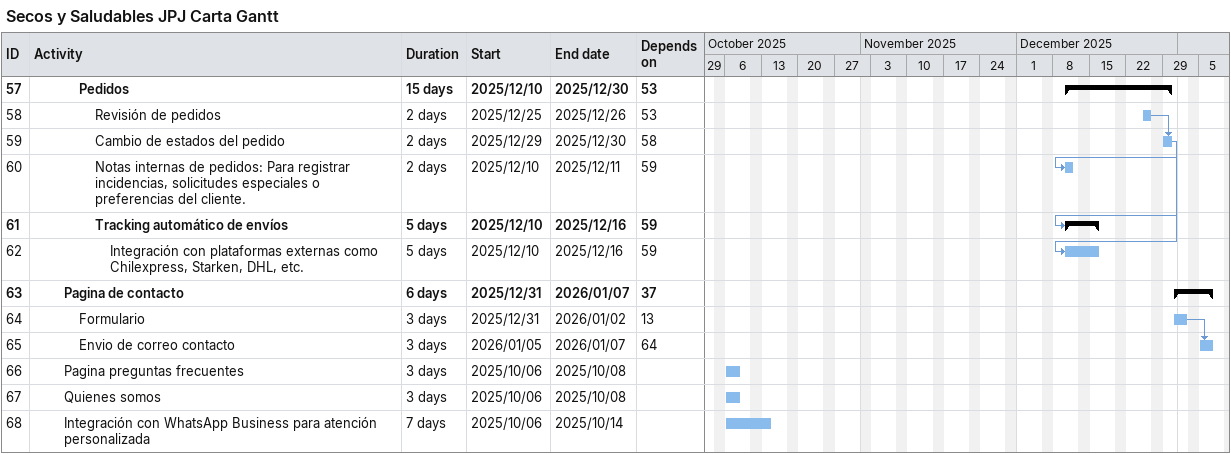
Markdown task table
Secos y Saludables JPJ Carta Gantt

| ID | Level | Task | Duration | Start | Finish | Predecessors |
|---|---|---|---|---|---|---|
| 57 | 4 | **Pedidos** | 15d | 2025-12-10 | 2025-12-30 | 53 |
| 58 | 5 | Revisión de pedidos | 2d | 2025-12-25 | 2025-12-26 | 53 |
| 59 | 5 | Cambio de estados del pedido | 2d | 2025-12-29 | 2025-12-30 | 58 |
| 60 | 5 | Notas internas de pedidos: Para registrar incidencias, solicitudes especiales o preferencias del cliente. | 2d | 2025-12-10 | 2025-12-11 | 59 |
| 61 | 5 | **Tracking automático de envíos** | 5d | 2025-12-10 | 2025-12-16 | 59 |
| 62 | 6 | Integración con plataformas externas como Chilexpress, Starken, DHL, etc. | 5d | 2025-12-10 | 2025-12-16 | 59 |
| 63 | 3 | **Pagina de contacto** | 6d | 2025-12-31 | 2026-01-07 | 37 |
| 64 | 4 | Formulario | 3d | 2025-12-31 | 2026-01-02 | 13 |
| 65 | 4 | Envio de correo contacto | 3d | 2026-01-05 | 2026-01-07 | 64 |
| 66 | 3 | Pagina preguntas frecuentes | 3d | 2025-10-06 | 2025-10-08 |  |
| 67 | 3 | Quienes somos | 3d | 2025-10-06 | 2025-10-08 |  |
| 68 | 3 | Integración con WhatsApp Business para atención personalizada | 7d | 2025-10-06 | 2025-10-14 |  |
